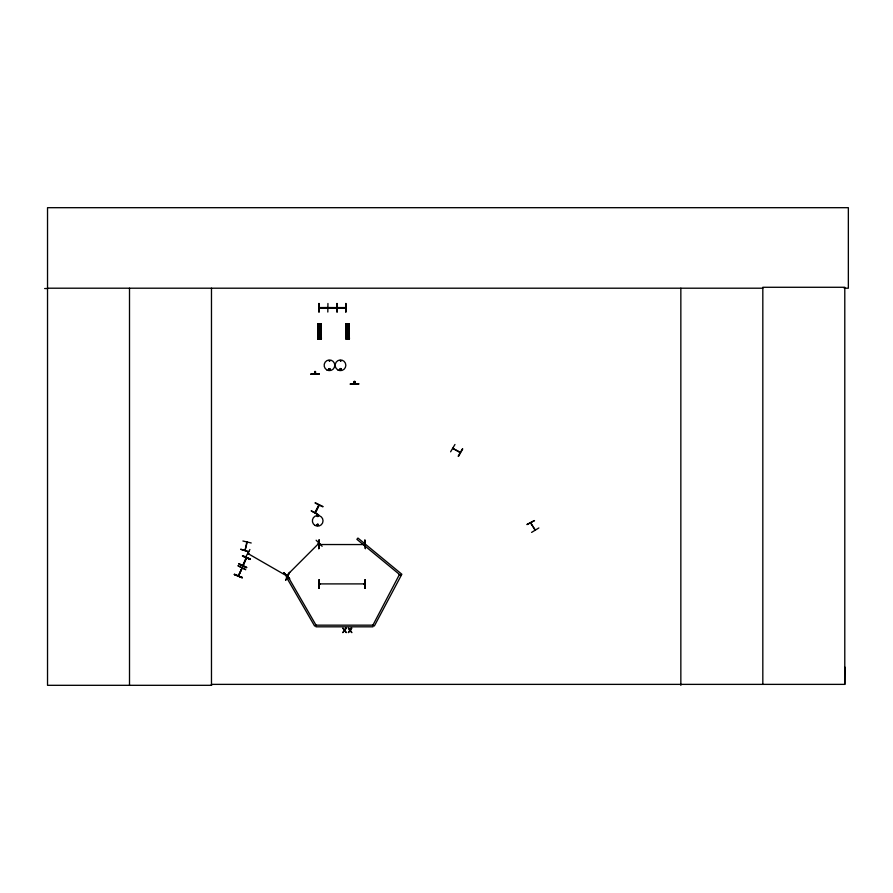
<?xml version="1.0" encoding="UTF-8"?>
<svg xmlns="http://www.w3.org/2000/svg" width="893" height="893" viewBox="0 0 893 893"><rect width="100%" height="100%" fill="white"/><g stroke="black" fill="none" stroke-linecap="round" stroke-linejoin="round"><path stroke-width="1.34" d="M844.175 288.205L848.35 288.205L848.35 207.689L47.53 207.689L47.53 685.311L211.596 685.311L211.485 684.373L844.789 684.373L844.912 667.104M247.808 553.414L248.779 553.627M287.535 576.007L286.742 575.326M452.829 448.353L460.208 452.226M247.238 542.151L245.073 550.389M329.026 360.739L329.807 361.196L329.182 360.56M328.981 369.155L329.606 369.78M330.243 369.289C327.887 371.957 329.495 366.186 330.142 369.669M317.238 516.388L318.154 516.511L317.294 516.288M316.881 524.816C319.314 522.115 317.707 527.919 317.037 524.425M317.127 524.816C318.656 523.064 317.975 526.546 317.216 524.939M340.914 360.973C339.318 359.499 341.204 362.558 340.613 360.459M341.327 369.289C338.894 371.499 340.501 367.146 341.171 368.898M241.958 568.149L238.699 575.717M242.907 541.002L251.212 542.989M245.084 550.356L246.803 542.084M319.013 505.293L315.006 512.582L318.79 504.991M319.192 543.536L318.321 543.882L318.991 543.212M530.732 522.985L535.063 530.196M535.287 529.929L530.676 522.985M328.981 368.999C329.428 371.276 330.577 367.916 329.115 368.921M339.999 368.999C340.456 371.276 341.606 367.916 340.144 368.921M242.316 577.492L234.312 574.5L242.293 577.548M238.118 565.816L245.742 569.678L238.107 565.849M242.427 556.004L250.241 559.442M238.308 575.639L242.092 568.205M242.807 565.392L246.088 557.812M246.479 557.757L243.119 565.503M238.61 575.907L246.568 557.801M311.344 510.852L318.801 515.015L311.289 510.952M315.296 502.759L322.942 506.532M320.096 584.234L319.169 584.201M364.869 544.484L363.92 544.496L364.857 544.194M364.835 584.245L363.909 583.91L364.857 583.899M319.27 307.616L320.219 307.918M326.972 307.951L327.631 308.007M337.286 307.616L338.123 307.594M344.899 307.962L345.825 307.918M245.72 556.975L249.895 549.519M247.941 553.548L287.312 576.219L286.82 575.572M450.597 451.813L454.961 444.48M458.187 456.2L462.462 448.811M458.5 456.379L462.73 448.967M318.31 543.804L318.89 543.268M319.102 543.569L318.388 543.815M315.452 512.805L319.058 505.114L315.385 512.694M287.49 575.237L286.932 575.739M319.169 544.194L320.118 544.183L319.169 544.484M319.348 544.529L364.779 544.563M364.746 544.518L364.098 544.54M364.746 584.223L363.998 583.899L364.746 583.866M319.448 307.583L327.631 307.538M329.048 308.007L328.345 308.107M336.047 307.583L336.817 307.616M336.817 307.918L328.256 307.918L336.84 308.107M287.189 574.936L286.742 575.46L318.924 543.268M322.127 546.315L316.144 540.232M534.461 520.552L526.915 524.571L534.483 520.608M538.859 527.942L531.592 532.407M247.964 553.158L248.701 553.548M286.709 575.538L287.49 575.896M287.267 576.231L286.698 575.918M460.029 452.539L452.684 448.375M337.465 307.583L345.647 307.583M347.846 338.469L347.5 339.027M319.94 544.574L319.259 544.484M328.457 307.538L336.706 307.594M318.008 325.398L320.855 325.365M346.104 325.398L348.951 325.365M318.02 326.447L320.866 326.414M346.116 326.447L348.962 326.414M318.042 328.01L320.888 327.977M346.138 328.01L348.984 327.977M318.053 329.394L320.9 329.372M346.149 329.394L348.996 329.372M318.075 330.968L320.922 330.935M346.16 330.968L349.007 330.935M318.142 337.677L320.989 337.643M346.238 337.677L349.085 337.643M317.674 338.123L321.469 338.079M317.674 338.235L321.469 338.201M345.77 338.123L349.565 338.201M317.941 339.251L321.234 339.206L321.067 323.791L317.774 323.835L317.953 339.251L318.031 323.835M349.33 339.206L346.037 339.251L345.881 323.835L349.163 323.791L349.308 339.206M364.835 540.075L365.326 548.603M319.259 544.194L319.995 544.15M365.36 548.603L364.958 540.075M318.723 588.32L319.136 579.78L318.756 588.32M320.029 583.899L319.259 583.899L364.768 583.899M44.65 288.539L47.53 288.528M47.53 288.205L762.823 288.205M318.801 303.497L318.834 312.037M336.817 303.497L336.94 312.037M345.825 303.497L345.825 312.037M319.248 307.918L327.831 307.918L319.393 307.951M337.264 307.918L345.848 307.918L337.409 307.951M327.809 312.037L327.932 303.497M314.704 373.218L315.419 373.218L315.475 371.499L314.649 371.499L314.649 373.274L315.475 373.274L315.419 371.555M242.606 555.613L250.42 559.04M238.956 563.929L246.769 567.356M234.446 574.177L242.271 577.604M234.323 574.467L242.137 577.894M315.14 503.072L322.808 506.822M283.706 572.67L289.734 578.709M349.107 339.206L348.929 323.791L348.951 339.206M348.884 339.206L348.17 323.802L348.326 339.217M348.114 339.217L347.243 339.228M346.864 323.824L346.785 339.251M346.439 323.835L346.584 339.251M346.25 323.835L346.473 339.251M346.093 323.835L346.283 339.251M320.866 323.791L321.011 339.206M320.978 339.206L320.687 323.791L320.788 339.206M320.286 323.802L320.609 339.217M320.018 339.217L319.147 339.228M318.946 339.24L318.779 323.824L318.868 339.24M318.578 323.824L318.712 339.251M318.332 323.835L318.567 339.251M318.154 323.835L318.377 339.251M364.958 579.78L364.947 588.308M319.024 540.075L319.08 548.603M319.08 579.78L319.136 588.32M844.789 684.373L844.789 287.278L762.823 287.278L762.823 684.373M680.846 288.205L680.846 685.311M354.889 383.175L354.889 381.512L354.175 381.512L354.119 383.231L354.945 383.231L354.945 381.456L354.119 381.456L354.175 383.175M354.655 383.231L354.655 383.912M354.421 383.231L354.421 383.912M345.881 303.497L345.848 312.037M337.174 303.497L337.174 312.037M319.158 303.497L319.158 312.037M315.184 373.274L315.184 373.955M314.939 373.274L314.939 373.955M211.474 288.205L211.474 685.311M129.507 288.205L129.507 685.311M318.868 330.008C319.672 332.419 320.732 328.278 318.868 330.008M346.964 330.008C347.768 332.419 348.828 328.278 346.964 330.008M240.797 549.273L248.957 551.841L240.786 549.329M239 563.818L246.624 567.691L238.978 563.874M399.316 574.757L372.917 625.167L372.917 626.819L316.022 626.819L316.022 625.167L287.579 575.885L286.14 576.722L314.593 625.993L316.022 625.167L372.917 625.167L374.39 625.937L401.85 574.244L357.937 538.055L356.887 539.339L400.79 575.527L399.316 574.757M289.566 572.424L285.76 580.082L289.566 572.424M345.669 628.125L344.575 629.9L342.823 628.125L344.207 630.38L342.778 632.635L344.542 630.826L346.328 632.635L344.91 630.346L346.328 628.125L345.669 628.125M351.206 628.125L350.123 629.9L348.359 628.125L349.743 630.38L348.315 632.635L350.078 630.826L351.864 632.635L350.447 630.346L351.864 628.125L351.206 628.125M283.751 572.625L289.488 578.954L283.751 572.625M319.136 540.075L318.723 548.615L319.136 540.075M365.315 579.78L364.891 588.32L365.27 579.78M319.326 373.955L310.797 374.134L319.326 373.955M358.796 383.912L350.268 384.09L358.796 383.912M250.297 559.331L242.483 555.904L250.274 559.386M320.241 339.217L320.129 323.802L320.23 339.217M337.833 369.914A5.336 5.336 0 0 0 345.837 365.293A5.336 5.336 0 0 0 337.833 360.672A5.336 5.336 0 0 0 337.833 369.914M326.816 369.914A5.336 5.336 0 0 0 334.808 365.293A5.336 5.336 0 0 0 326.816 360.672A5.336 5.336 0 0 0 326.816 369.914M315.039 525.43A5.325 5.325 0 0 0 323.032 520.82A5.325 5.325 0 0 0 315.039 516.21A5.325 5.325 0 0 0 315.039 525.43"/></g></svg>
